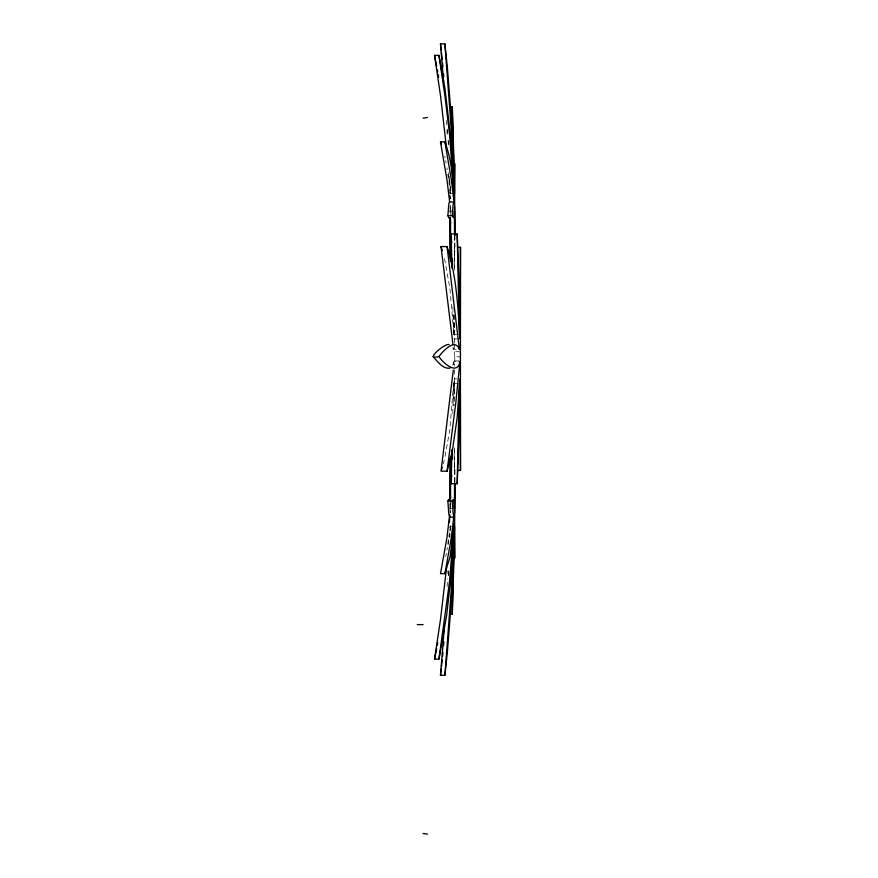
<?xml version="1.0" encoding="UTF-8"?>
<svg xmlns="http://www.w3.org/2000/svg" width="878" height="878" viewBox="0 0 878 878"><rect width="100%" height="100%" fill="white"/><g stroke="black" fill="none" stroke-linecap="round" stroke-linejoin="round"><path stroke-width="0.66" stroke-dasharray="4.39 3.29" d="M453.355 193.511L450.074 193.511L450.074 192.886A162.485 3.04 88.6 0 1 450.074 186.366M454.541 447.802L454.508 470.443L454.376 447.736M453.355 210.972L450.074 210.972L450.074 214.199M453.355 526.493L450.074 526.493L450.074 531.267M454.541 482.307L454.683 457.131L454.716 472.616A162.386 1.624 -89.3 0 1 454.705 481.55M450.249 502.885L450.184 513.026L450.447 502.062M454.376 270.007L454.508 247.311L454.541 269.941M454.387 344.154L454.321 356.819L460.774 356.819M454.398 342.881L454.453 330.095A222.441 3.6 -90 0 0 454.475 323.653M454.135 381.436L453.937 396.165A314.719 9.856 90 0 1 453.783 405.526M450.019 530.894L450.074 526.493M449.92 537.391L449.975 533.495M450.26 500.833L449.953 510.722M458.371 383.401L453.575 383.401L453.257 397.306A314.598 14.597 90 0 0 452.774 413.681M449.47 537.215L449.602 533.111M449.437 535.876L449.525 533.253M448.362 575.255L448.548 570.612M453.575 383.401L449.876 429.507L444.553 459.117M450.019 212.213L450.074 210.972M447.089 586.647L447.506 578.767M447.802 573.477L447.945 570.843M448.438 544.547L449.075 534.482M453.685 364.754L453.926 361.736L459.918 361.736M448.362 539.794L446.946 550.1M445.706 556.663L446.364 553.25M453.926 361.736L452.807 365.204M443.258 463.814L444.235 460.291M453.289 327.659L453.575 334.353L458.371 334.353M454.167 338.864L458.964 338.864M452.807 347.798L453.41 349.29L458.206 349.29M460.017 351.771L454.025 351.672M459.117 360.935L454.321 360.935L454.354 365.994M454.167 378.879L456.571 378.879M450.019 507.012L450.074 508.395L453.355 508.395M444.553 258.637L449.876 288.236L453.125 325.134M444.784 156.174L445.168 157.897M445.706 160.696L446.145 163.154M446.946 167.753L447.22 169.838M447.802 174.272L448.362 178.728M453.289 347.644L453.41 349.29M446.32 120.549L446.584 124.566M449.218 184.731L448.438 172.154M447.55 129.187L447.758 133.182M446.946 129.988L447.297 136.562M449.152 176.193L449.525 183.908L449.338 178.651M448.164 140.809L448.362 144.53M449.536 179.178L449.745 184.534M449.953 189.9L450.074 192.886M453.575 334.353L453.257 320.448A314.598 14.597 -90 0 1 452.774 304.062M450.184 204.903L450.348 214.561M450.074 193.511L449.898 181.505A229.74 4.302 88.6 0 0 449.865 178.914M454.124 334.99L453.937 321.578A314.719 9.856 90 0 0 453.783 312.228M450.184 206.703L450.216 212.311M454.541 236.281L454.683 260.964L454.716 246.114A162.386 1.569 89.3 0 0 454.705 237.455M454.376 369.781L454.453 387.659A222.441 3.6 -90 0 1 454.475 394.09M450.074 508.395L450.074 507.791A162.485 3.15 -88.6 0 1 450.074 503.654M454.903 235.469L454.903 251.152M454.903 469.521L454.903 482.165M454.793 356.819L454.793 360.935M454.167 381.48L454.167 389.393A222.31 6.958 -90 0 0 454.2 405.153M450.337 186.246A162.386 1.569 89.3 0 1 450.304 194.005M448.779 144.398A229.652 6.365 87.9 0 1 448.691 140.48M448.779 575.814A229.652 6.607 -87.9 0 1 448.877 571.819M450.304 525.483A162.386 1.624 -89.3 0 1 450.326 531.036M454.167 334.88A222.584 6.969 90 0 1 454.2 312.601"/><path stroke-width="1.32" d="M450.337 256.354L450.348 246.114A162.386 1.569 89.3 0 0 450.282 222.957L450.249 217.733M458.096 470.443L460.489 470.443L460.522 433.249A222.441 3.6 -90 0 0 460.434 387.659L460.434 330.095A222.441 3.6 -90 0 0 460.522 284.494L460.489 247.311L458.096 247.311M454.53 484.897L454.497 489.869A162.287 3.15 -88.6 0 0 454.442 503.654L454.442 508.395L454.277 504.949A229.74 4.456 -88.6 0 0 453.871 500.69L453.202 499.406L452.269 501.075L452.971 511.457A229.652 6.607 -87.9 0 0 453.783 516.626L451.303 537.863L444.894 573.663L440.493 573.663L446.946 537.731L449.437 516.681A229.652 6.607 -87.9 0 1 448.603 511.457L447.89 501.075L448.834 499.406L449.316 499.933M450.26 499.736L450.282 496.432A162.386 1.624 -89.3 0 0 450.348 472.616L450.326 460.698M454.552 513.026L454.65 496.432A162.386 1.624 -89.3 0 0 454.694 482.724M460.489 247.311L460.237 300.869A222.31 6.958 90 0 0 460.16 328.35L460.16 338.864L459.918 321.578A314.719 9.856 -90 0 0 459.381 290.234L457.186 234.009L451.182 234.009L451.918 268.097M450.304 458.316L450.129 489.869A162.485 3.15 -88.6 0 0 450.085 499.253M451.918 449.657L451.182 483.734L457.186 483.734L459.381 427.509A314.719 9.856 -90 0 0 459.918 396.165L460.16 378.879L460.16 389.393A222.31 6.958 -90 0 0 460.237 416.885L460.489 470.443M450.447 500.197L450.535 496.355M454.903 496.377L454.65 522.476A162.386 1.624 -89.3 0 1 454.716 539.915L454.683 558.09L454.497 542.363A162.287 3.15 -88.6 0 1 454.442 531.267L454.442 526.493L454.277 538.686A229.74 4.456 -88.6 0 1 453.871 562.809L452.269 614.062L450.085 614.062M457.186 483.734L458.14 438.737A314.598 14.597 90 0 1 459.249 397.295L459.567 383.401L457.197 417.434L452.324 451.105L447.067 471.179L441.041 471.179L453.289 370.11M452.269 614.062L452.971 583.716A229.652 6.607 -87.9 0 1 453.783 551.395L454.014 539.344L451.303 601.979L447.407 651.586L444.894 675.281L440.493 675.281L444.279 628.077M452.565 454.025L452.368 459.381M449.481 522.52L449.799 514.651M449.075 218.271L447.89 215.725L448.603 206.275A229.652 6.365 87.9 0 1 449.404 202.083L454.014 201.907L451.303 179.54L444.894 141.885L440.493 141.885L446.946 179.683L449.646 201.907M454.53 233.757L454.497 228.906A162.287 3.04 88.6 0 1 454.442 215.538L454.442 210.972L454.277 214.045A229.74 4.302 88.6 0 1 453.871 217.568C450.952 218.238 452.993 209.173 452.971 206.275A229.652 6.365 87.9 0 1 453.783 202.083L454.014 201.907M451.182 483.734L451.709 474.987M443.544 645.67L443.884 641.774M444.894 675.281L451.303 589.621L454.266 523.2L451.303 574.146L446.606 615.533L438.956 659.093L434.544 659.093L440.591 618.88L446.353 569.251M442.139 659.949L441.447 666.457M442.534 656.173L442.929 652.398M441.162 669.113L440.493 675.281M447.067 471.179L455.847 402.398L459.918 361.736C457.328 375.795 442.907 363.042 438.945 356.501C423.811 360.99 444.641 343.243 449.064 344.527M438.956 659.093L449.525 581.565L453.893 526.954L450.085 556.663L444.894 573.663M437.332 645.198L437.782 642.926M436.662 648.612L434.544 659.093M441.535 469.609L442.238 467.294M438.945 356.501C442.863 351.277 454.958 337.745 459.403 349.29L447.067 246.575L441.041 246.575L452.96 344.461M449.876 368.2C442.424 369.067 437.54 361.154 432.887 356.501M423.097 118.135L427.399 117.498M443.588 81.939L440.493 43.9L444.894 43.9L447.407 67.804L451.303 117.718L454.014 180.506L453.783 168.554A229.652 6.365 87.9 0 1 452.971 136.606L452.269 106.776L450.085 106.776M446.353 146.867L440.591 96.262L434.544 55.391L438.956 55.391L444.937 88.448L451.303 142.477L453.893 183.908L451.303 129.637L444.894 43.9M447.89 215.725L452.269 215.725M450.315 260.964L452.499 260.964M450.315 457.131L452.499 457.131M447.89 501.075L452.269 501.075M449.646 517.153L454.014 517.153M417.226 624.62L423.108 624.62M423.097 833.474L427.399 834.1M444.894 141.885C451.709 160.059 453.048 179.716 454.266 198.922L449.525 134.279L444.937 95.834L438.956 55.391M440.493 141.885L441.272 143.959M447.067 246.575C456.121 274.891 457.976 304.864 459.567 334.353L459.249 320.448A314.598 14.597 90 0 1 458.14 279.017L457.186 234.009M441.041 246.575L442.238 250.46M434.544 55.391L436.662 66.179M437.332 69.691L437.782 72.04M438.221 74.641L438.671 77.242M440.493 43.9L441.162 50.134M441.447 52.812L442.139 59.375M442.534 63.172L442.929 66.98M443.544 73.763L443.774 76.386M451.182 234.009L451.709 242.756M449.723 195.728L449.898 198.922L449.788 196.376M452.269 106.776L453.871 157.678A229.74 4.302 88.6 0 1 454.277 181.505L454.442 193.511L454.442 188.913A162.287 3.04 88.6 0 1 454.497 178.289L454.683 163.615L454.716 181.219A162.386 1.569 89.3 0 1 454.65 197.846L454.903 223.714M452.368 258.373L452.609 265.09M450.447 218.007L450.535 223.736M450.304 259.789L450.129 228.906A162.287 3.04 88.6 0 1 450.074 217.645M454.552 206.703L454.65 222.957A162.386 1.569 89.3 0 1 454.694 235.161M454.903 221.914L454.903 235.469M454.903 483.46L454.903 498.243M450.535 221.936L450.535 251.152M450.535 469.521L450.535 498.221"/></g></svg>
